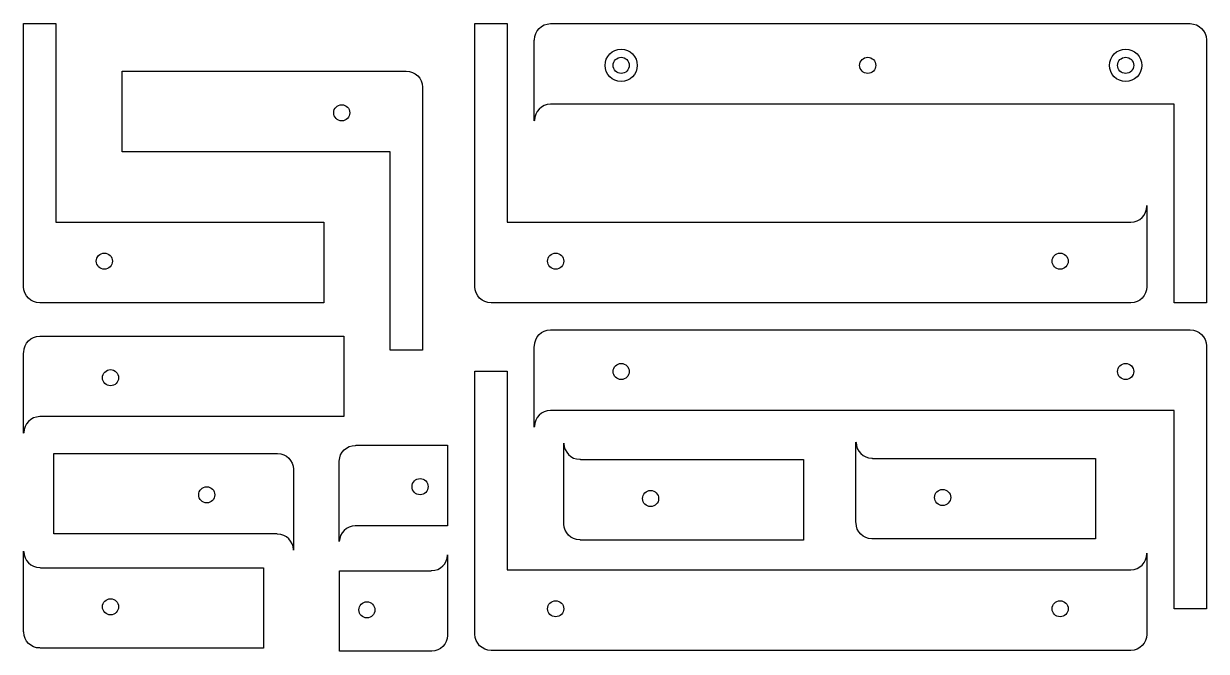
# Model space of a CAD drawing. Extents: x 0 to 220, y 210 to 327.
import ezdxf

# ---------------------------------------------------------------- set-up
doc = ezdxf.new("R2010")
doc.units = 0
for name, color, linetype in [('LAYER_1', 7, 'CONTINUOUS'), ('LAYER_2', 7, 'CONTINUOUS'), ('LAYER_3', 7, 'CONTINUOUS'), ('LAYER_4', 7, 'CONTINUOUS'), ('LAYER_5', 7, 'CONTINUOUS'), ('LAYER_6', 7, 'CONTINUOUS')]:
    doc.layers.add(name, color=color, linetype=linetype)

# ---------------------------------------------------------------- blocks, each defined once
blk = doc.blocks.new('BLOCK_2')
at = {"layer": 'LAYER_1', "color": 7}
for points, knots in [([(3.12, 225.58), (3.12, 225.58), (3.03, 225.62), (3.03, 225.62), (3.03, 225.62), (2.99, 225.62), (2.99, 225.62), (1.37, 225.62), (0.05, 226.93), (0.04, 228.55), (0.04, 228.55), (0, 228.64), (0, 228.64), (0, 228.64), (0, 213.76), (0, 213.76), (0, 213.76), (0, 213.66), (0, 213.66), (0, 213.66), (0.04, 213.56), (0.04, 213.56), (0.05, 211.95), (1.37, 210.64), (2.99, 210.64), (2.99, 210.64), (3.03, 210.64), (3.03, 210.64), (3.03, 210.64), (3.12, 210.6), (3.12, 210.6), (3.12, 210.6), (44.59, 210.6), (44.59, 210.6), (44.59, 210.6), (44.59, 225.58), (44.59, 225.58), (44.59, 225.58), (3.12, 225.58), (3.12, 225.58)], [0, 0, 0, 0, 1, 1, 1, 2, 2, 2, 3, 3, 3, 4, 4, 4, 5, 5, 5, 6, 6, 6, 7, 7, 7, 8, 8, 8, 9, 9, 9, 10, 10, 10, 11, 11, 11, 12, 12, 12, 13, 13, 13, 13]), ([(16.16, 216.81), (16.99, 216.81), (17.66, 217.48), (17.66, 218.31), (17.66, 219.14), (16.99, 219.81), (16.16, 219.81), (15.33, 219.81), (14.66, 219.14), (14.66, 218.31), (14.66, 217.48), (15.33, 216.81), (16.16, 216.81)], [0, 0, 0, 0, 1, 1, 1, 2, 2, 2, 3, 3, 3, 4, 4, 4, 4])]:
    blk.add_open_spline(points, degree=3, knots=knots, dxfattribs=at)
blk = doc.blocks.new('BLOCK_3')
at = {"layer": 'LAYER_1', "color": 7}
for points, knots in [([(3, 268.69), (1.37, 268.67), (0.04, 267.32), (0.04, 265.69), (0.04, 265.69), (0, 265.59), (0, 265.59), (0, 265.59), (0, 250.59), (0, 250.59), (0, 250.59), (0.04, 250.69), (0.04, 250.69), (0.04, 252.32), (1.37, 253.66), (3, 253.69), (3, 253.69), (59.56, 253.69), (59.56, 253.69), (59.56, 253.69), (59.56, 268.69), (59.56, 268.69), (59.56, 268.69), (3, 268.69), (3, 268.69)], [0, 0, 0, 0, 1, 1, 1, 2, 2, 2, 3, 3, 3, 4, 4, 4, 5, 5, 5, 6, 6, 6, 7, 7, 7, 8, 8, 8, 8]), ([(16.16, 259.43), (16.98, 259.43), (17.66, 260.1), (17.66, 260.93), (17.66, 261.76), (16.98, 262.43), (16.16, 262.43), (15.33, 262.43), (14.66, 261.76), (14.66, 260.93), (14.66, 260.1), (15.33, 259.43), (16.16, 259.43)], [0, 0, 0, 0, 1, 1, 1, 2, 2, 2, 3, 3, 3, 4, 4, 4, 4])]:
    blk.add_open_spline(points, degree=3, knots=knots, dxfattribs=at)
blk = doc.blocks.new('BLOCK_4')
at = {"layer": 'LAYER_1', "color": 7}
for points, knots in [([(0, 326.81), (0, 326.81), (0, 292.86), (0, 292.86), (0, 292.86), (0, 280.47), (0, 280.47), (0, 280.47), (0, 277.86), (0, 277.86), (0, 276.21), (1.35, 274.87), (3.01, 274.86), (3.01, 274.86), (55.84, 274.86), (55.84, 274.86), (55.84, 274.86), (55.84, 289.86), (55.84, 289.86), (55.84, 289.86), (6, 289.86), (6, 289.86), (6, 289.86), (6, 326.81), (6, 326.81), (6, 326.81), (0, 326.81), (0, 326.81)], [0, 0, 0, 0, 1, 1, 1, 2, 2, 2, 3, 3, 3, 4, 4, 4, 5, 5, 5, 6, 6, 6, 7, 7, 7, 8, 8, 8, 9, 9, 9, 9]), ([(15.01, 284.12), (14.19, 284.12), (13.51, 283.45), (13.51, 282.62), (13.51, 281.79), (14.19, 281.12), (15.01, 281.12), (15.84, 281.12), (16.51, 281.79), (16.51, 282.62), (16.51, 283.45), (15.84, 284.12), (15.01, 284.12)], [0, 0, 0, 0, 1, 1, 1, 2, 2, 2, 3, 3, 3, 4, 4, 4, 4])]:
    blk.add_open_spline(points, degree=3, knots=knots, dxfattribs=at)
blk = doc.blocks.new('BLOCK_5')
at = {"layer": 'LAYER_2', "color": 7}
for points, knots in [([(103.58, 245.72), (103.58, 245.72), (103.49, 245.76), (103.49, 245.76), (103.49, 245.76), (103.44, 245.76), (103.44, 245.76), (101.83, 245.76), (100.51, 247.07), (100.5, 248.68), (100.5, 248.68), (100.46, 248.78), (100.46, 248.78), (100.46, 248.78), (100.46, 233.9), (100.46, 233.9), (100.46, 233.9), (100.46, 233.8), (100.46, 233.8), (100.46, 233.8), (100.5, 233.7), (100.5, 233.7), (100.51, 232.09), (101.83, 230.78), (103.44, 230.78), (103.44, 230.78), (103.49, 230.78), (103.49, 230.78), (103.49, 230.78), (103.58, 230.73), (103.58, 230.73), (103.58, 230.73), (145.05, 230.73), (145.05, 230.73), (145.05, 230.73), (145.05, 245.72), (145.05, 245.72), (145.05, 245.72), (103.58, 245.72), (103.58, 245.72)], [0, 0, 0, 0, 1, 1, 1, 2, 2, 2, 3, 3, 3, 4, 4, 4, 5, 5, 5, 6, 6, 6, 7, 7, 7, 8, 8, 8, 9, 9, 9, 10, 10, 10, 11, 11, 11, 12, 12, 12, 13, 13, 13, 13]), ([(116.62, 236.95), (117.44, 236.95), (118.12, 237.62), (118.12, 238.45), (118.12, 239.28), (117.44, 239.95), (116.62, 239.95), (115.79, 239.95), (115.12, 239.28), (115.12, 238.45), (115.12, 237.62), (115.79, 236.95), (116.62, 236.95)], [0, 0, 0, 0, 1, 1, 1, 2, 2, 2, 3, 3, 3, 4, 4, 4, 4])]:
    blk.add_open_spline(points, degree=3, knots=knots, dxfattribs=at)
blk = doc.blocks.new('BLOCK_6')
at = {"layer": 'LAYER_2', "color": 7}
for points, knots in [([(74.18, 266.04), (74.18, 266.04), (74.18, 299.99), (74.18, 299.99), (74.18, 299.99), (74.18, 312.38), (74.18, 312.38), (74.18, 312.38), (74.18, 314.99), (74.18, 314.99), (74.18, 316.64), (72.84, 317.98), (71.18, 317.99), (71.18, 317.99), (18.35, 317.99), (18.35, 317.99), (18.35, 317.99), (18.35, 302.99), (18.35, 302.99), (18.35, 302.99), (68.18, 302.99), (68.18, 302.99), (68.18, 302.99), (68.18, 266.04), (68.18, 266.04), (68.18, 266.04), (74.18, 266.04), (74.18, 266.04)], [0, 0, 0, 0, 1, 1, 1, 2, 2, 2, 3, 3, 3, 4, 4, 4, 5, 5, 5, 6, 6, 6, 7, 7, 7, 8, 8, 8, 9, 9, 9, 9]), ([(59.17, 308.73), (60, 308.73), (60.67, 309.4), (60.67, 310.23), (60.67, 311.06), (60, 311.73), (59.17, 311.73), (58.34, 311.73), (57.67, 311.06), (57.67, 310.23), (57.67, 309.4), (58.34, 308.73), (59.17, 308.73)], [0, 0, 0, 0, 1, 1, 1, 2, 2, 2, 3, 3, 3, 4, 4, 4, 4])]:
    blk.add_open_spline(points, degree=3, knots=knots, dxfattribs=at)
blk = doc.blocks.new('BLOCK_7')
at = {"layer": 'LAYER_3', "color": 7}
for points, knots in [([(61.74, 248.34), (61.74, 248.34), (61.69, 248.34), (61.69, 248.34), (60.06, 248.34), (58.73, 247.03), (58.72, 245.41), (58.72, 245.41), (58.72, 230.43), (58.72, 230.43), (58.73, 232.04), (60.06, 233.35), (61.69, 233.35), (61.69, 233.35), (61.74, 233.35), (61.74, 233.35), (61.74, 233.35), (61.83, 233.39), (61.83, 233.39), (61.83, 233.39), (78.85, 233.39), (78.85, 233.39), (78.85, 233.39), (78.85, 248.38), (78.85, 248.38), (78.85, 248.38), (61.83, 248.38), (61.83, 248.38), (61.83, 248.38), (61.74, 248.34), (61.74, 248.34)], [0, 0, 0, 0, 1, 1, 1, 2, 2, 2, 3, 3, 3, 4, 4, 4, 5, 5, 5, 6, 6, 6, 7, 7, 7, 8, 8, 8, 9, 9, 9, 10, 10, 10, 10]), ([(73.74, 242.16), (72.91, 242.16), (72.24, 241.49), (72.24, 240.66), (72.24, 239.83), (72.91, 239.16), (73.74, 239.16), (74.56, 239.16), (75.24, 239.83), (75.24, 240.66), (75.24, 241.49), (74.56, 242.16), (73.74, 242.16)], [0, 0, 0, 0, 1, 1, 1, 2, 2, 2, 3, 3, 3, 4, 4, 4, 4])]:
    blk.add_open_spline(points, degree=3, knots=knots, dxfattribs=at)
blk = doc.blocks.new('BLOCK_8')
at = {"layer": 'LAYER_3', "color": 7}
for points, knots in [([(157.91, 245.92), (157.91, 245.92), (157.81, 245.96), (157.81, 245.96), (157.81, 245.96), (157.77, 245.96), (157.77, 245.96), (156.16, 245.96), (154.84, 247.27), (154.83, 248.88), (154.83, 248.88), (154.78, 248.97), (154.78, 248.97), (154.78, 248.97), (154.78, 234.1), (154.78, 234.1), (154.78, 234.1), (154.78, 233.99), (154.78, 233.99), (154.78, 233.99), (154.83, 233.89), (154.83, 233.89), (154.84, 232.28), (156.16, 230.97), (157.77, 230.97), (157.77, 230.97), (157.81, 230.97), (157.81, 230.97), (157.81, 230.97), (157.91, 230.93), (157.91, 230.93), (157.91, 230.93), (199.38, 230.93), (199.38, 230.93), (199.38, 230.93), (199.38, 245.92), (199.38, 245.92), (199.38, 245.92), (157.91, 245.92), (157.91, 245.92)], [0, 0, 0, 0, 1, 1, 1, 2, 2, 2, 3, 3, 3, 4, 4, 4, 5, 5, 5, 6, 6, 6, 7, 7, 7, 8, 8, 8, 9, 9, 9, 10, 10, 10, 11, 11, 11, 12, 12, 12, 13, 13, 13, 13]), ([(170.94, 237.15), (171.77, 237.15), (172.44, 237.82), (172.44, 238.65), (172.44, 239.48), (171.77, 240.15), (170.94, 240.15), (170.11, 240.15), (169.44, 239.48), (169.44, 238.65), (169.44, 237.82), (170.11, 237.15), (170.94, 237.15)], [0, 0, 0, 0, 1, 1, 1, 2, 2, 2, 3, 3, 3, 4, 4, 4, 4])]:
    blk.add_open_spline(points, degree=3, knots=knots, dxfattribs=at)
blk = doc.blocks.new('BLOCK_9')
at = {"layer": 'LAYER_3', "color": 7}
for points, knots in [([(83.94, 262.14), (83.94, 262.14), (83.94, 228.19), (83.94, 228.19), (83.94, 228.19), (83.94, 215.8), (83.94, 215.8), (83.94, 215.8), (83.94, 213.19), (83.94, 213.19), (83.94, 211.54), (85.29, 210.19), (86.95, 210.18), (86.95, 210.18), (205.96, 210.18), (205.96, 210.18), (207.59, 210.2), (208.91, 211.55), (208.91, 213.18), (208.91, 213.18), (208.95, 213.28), (208.95, 213.28), (208.95, 213.28), (208.95, 228.28), (208.95, 228.28), (208.95, 228.28), (208.91, 228.18), (208.91, 228.18), (208.91, 226.55), (207.59, 225.21), (205.96, 225.18), (205.96, 225.18), (89.94, 225.18), (89.94, 225.18), (89.94, 225.18), (89.94, 262.14), (89.94, 262.14), (89.94, 262.14), (83.94, 262.14), (83.94, 262.14)], [0, 0, 0, 0, 1, 1, 1, 2, 2, 2, 3, 3, 3, 4, 4, 4, 5, 5, 5, 6, 6, 6, 7, 7, 7, 8, 8, 8, 9, 9, 9, 10, 10, 10, 11, 11, 11, 12, 12, 12, 13, 13, 13, 13]), ([(98.96, 219.44), (98.13, 219.44), (97.46, 218.77), (97.46, 217.94), (97.46, 217.11), (98.13, 216.44), (98.96, 216.44), (99.79, 216.44), (100.46, 217.11), (100.46, 217.94), (100.46, 218.77), (99.79, 219.44), (98.96, 219.44)], [0, 0, 0, 0, 1, 1, 1, 2, 2, 2, 3, 3, 3, 4, 4, 4, 4]), ([(192.8, 219.44), (191.97, 219.44), (191.3, 218.77), (191.3, 217.94), (191.3, 217.11), (191.97, 216.44), (192.8, 216.44), (193.62, 216.44), (194.3, 217.11), (194.3, 217.94), (194.3, 218.77), (193.62, 219.44), (192.8, 219.44)], [0, 0, 0, 0, 1, 1, 1, 2, 2, 2, 3, 3, 3, 4, 4, 4, 4])]:
    blk.add_open_spline(points, degree=3, knots=knots, dxfattribs=at)
blk = doc.blocks.new('BLOCK_10')
at = {"layer": 'LAYER_4', "color": 7}
for points, knots in [([(75.84, 210.06), (75.84, 210.06), (75.9, 210.06), (75.9, 210.06), (77.52, 210.06), (78.85, 211.37), (78.86, 212.98), (78.86, 212.98), (78.86, 227.97), (78.86, 227.97), (78.85, 226.35), (77.52, 225.04), (75.9, 225.04), (75.9, 225.04), (75.84, 225.04), (75.84, 225.04), (75.84, 225.04), (75.75, 225), (75.75, 225), (75.75, 225), (58.74, 225), (58.74, 225), (58.74, 225), (58.74, 210.02), (58.74, 210.02), (58.74, 210.02), (75.75, 210.02), (75.75, 210.02), (75.75, 210.02), (75.84, 210.06), (75.84, 210.06)], [0, 0, 0, 0, 1, 1, 1, 2, 2, 2, 3, 3, 3, 4, 4, 4, 5, 5, 5, 6, 6, 6, 7, 7, 7, 8, 8, 8, 9, 9, 9, 10, 10, 10, 10]), ([(63.85, 216.23), (64.67, 216.23), (65.35, 216.9), (65.35, 217.73), (65.35, 218.56), (64.67, 219.23), (63.85, 219.23), (63.02, 219.23), (62.35, 218.56), (62.35, 217.73), (62.35, 216.9), (63.02, 216.23), (63.85, 216.23)], [0, 0, 0, 0, 1, 1, 1, 2, 2, 2, 3, 3, 3, 4, 4, 4, 4])]:
    blk.add_open_spline(points, degree=3, knots=knots, dxfattribs=at)
blk = doc.blocks.new('BLOCK_11')
at = {"layer": 'LAYER_4', "color": 7}
for points, knots in [([(47.09, 231.87), (47.09, 231.87), (47.19, 231.83), (47.19, 231.83), (47.19, 231.83), (47.23, 231.83), (47.23, 231.83), (48.84, 231.83), (50.16, 230.52), (50.17, 228.91), (50.17, 228.91), (50.21, 228.82), (50.21, 228.82), (50.21, 228.82), (50.21, 243.7), (50.21, 243.7), (50.21, 243.7), (50.22, 243.8), (50.22, 243.8), (50.22, 243.8), (50.17, 243.9), (50.17, 243.9), (50.16, 245.51), (48.84, 246.82), (47.23, 246.82), (47.23, 246.82), (47.19, 246.82), (47.19, 246.82), (47.19, 246.82), (47.09, 246.86), (47.09, 246.86), (47.09, 246.86), (5.62, 246.86), (5.62, 246.86), (5.62, 246.86), (5.62, 231.87), (5.62, 231.87), (5.62, 231.87), (47.09, 231.87), (47.09, 231.87)], [0, 0, 0, 0, 1, 1, 1, 2, 2, 2, 3, 3, 3, 4, 4, 4, 5, 5, 5, 6, 6, 6, 7, 7, 7, 8, 8, 8, 9, 9, 9, 10, 10, 10, 11, 11, 11, 12, 12, 12, 13, 13, 13, 13]), ([(34.06, 240.64), (33.23, 240.64), (32.56, 239.97), (32.56, 239.14), (32.56, 238.31), (33.23, 237.64), (34.06, 237.64), (34.88, 237.64), (35.56, 238.31), (35.56, 239.14), (35.56, 239.97), (34.88, 240.64), (34.06, 240.64)], [0, 0, 0, 0, 1, 1, 1, 2, 2, 2, 3, 3, 3, 4, 4, 4, 4])]:
    blk.add_open_spline(points, degree=3, knots=knots, dxfattribs=at)
blk = doc.blocks.new('BLOCK_12')
at = {"layer": 'LAYER_4', "color": 7}
for points, knots in [([(83.94, 326.81), (83.94, 326.81), (83.94, 292.86), (83.94, 292.86), (83.94, 292.86), (83.94, 280.47), (83.94, 280.47), (83.94, 280.47), (83.94, 277.86), (83.94, 277.86), (83.94, 276.21), (85.29, 274.87), (86.95, 274.86), (86.95, 274.86), (205.96, 274.86), (205.96, 274.86), (207.59, 274.88), (208.91, 276.23), (208.91, 277.86), (208.91, 277.86), (208.95, 277.96), (208.95, 277.96), (208.95, 277.96), (208.95, 292.96), (208.95, 292.96), (208.95, 292.96), (208.91, 292.86), (208.91, 292.86), (208.91, 291.23), (207.59, 289.88), (205.96, 289.86), (205.96, 289.86), (89.94, 289.86), (89.94, 289.86), (89.94, 289.86), (89.94, 326.81), (89.94, 326.81), (89.94, 326.81), (83.94, 326.81), (83.94, 326.81)], [0, 0, 0, 0, 1, 1, 1, 2, 2, 2, 3, 3, 3, 4, 4, 4, 5, 5, 5, 6, 6, 6, 7, 7, 7, 8, 8, 8, 9, 9, 9, 10, 10, 10, 11, 11, 11, 12, 12, 12, 13, 13, 13, 13]), ([(98.96, 284.12), (98.13, 284.12), (97.46, 283.45), (97.46, 282.62), (97.46, 281.79), (98.13, 281.12), (98.96, 281.12), (99.79, 281.12), (100.46, 281.79), (100.46, 282.62), (100.46, 283.45), (99.79, 284.12), (98.96, 284.12)], [0, 0, 0, 0, 1, 1, 1, 2, 2, 2, 3, 3, 3, 4, 4, 4, 4]), ([(192.8, 284.12), (191.97, 284.12), (191.3, 283.45), (191.3, 282.62), (191.3, 281.79), (191.97, 281.12), (192.8, 281.12), (193.62, 281.12), (194.3, 281.79), (194.3, 282.62), (194.3, 283.45), (193.62, 284.12), (192.8, 284.12)], [0, 0, 0, 0, 1, 1, 1, 2, 2, 2, 3, 3, 3, 4, 4, 4, 4])]:
    blk.add_open_spline(points, degree=3, knots=knots, dxfattribs=at)
blk = doc.blocks.new('BLOCK_13')
at = {"layer": 'LAYER_5', "color": 7}
for points, knots in [([(220, 217.9), (220, 217.9), (220, 251.85), (220, 251.85), (220, 251.85), (220, 264.24), (220, 264.24), (220, 264.24), (220, 266.85), (220, 266.85), (220, 268.5), (218.65, 269.85), (216.99, 269.86), (216.99, 269.86), (97.99, 269.86), (97.99, 269.86), (96.36, 269.83), (95.03, 268.48), (95.03, 266.85), (95.03, 266.85), (94.99, 266.75), (94.99, 266.75), (94.99, 266.75), (94.99, 251.75), (94.99, 251.75), (94.99, 251.75), (95.03, 251.85), (95.03, 251.85), (95.03, 253.48), (96.36, 254.83), (97.99, 254.85), (97.99, 254.85), (214, 254.85), (214, 254.85), (214, 254.85), (214, 217.9), (214, 217.9), (214, 217.9), (220, 217.9), (220, 217.9)], [0, 0, 0, 0, 1, 1, 1, 2, 2, 2, 3, 3, 3, 4, 4, 4, 5, 5, 5, 6, 6, 6, 7, 7, 7, 8, 8, 8, 9, 9, 9, 10, 10, 10, 11, 11, 11, 12, 12, 12, 13, 13, 13, 13]), ([(111.15, 260.59), (111.97, 260.59), (112.65, 261.26), (112.65, 262.09), (112.65, 262.92), (111.97, 263.59), (111.15, 263.59), (110.32, 263.59), (109.65, 262.92), (109.65, 262.09), (109.65, 261.26), (110.32, 260.59), (111.15, 260.59)], [0, 0, 0, 0, 1, 1, 1, 2, 2, 2, 3, 3, 3, 4, 4, 4, 4]), ([(204.99, 260.59), (205.81, 260.59), (206.49, 261.26), (206.49, 262.09), (206.49, 262.92), (205.81, 263.59), (204.99, 263.59), (204.16, 263.59), (203.49, 262.92), (203.49, 262.09), (203.49, 261.26), (204.16, 260.59), (204.99, 260.59)], [0, 0, 0, 0, 1, 1, 1, 2, 2, 2, 3, 3, 3, 4, 4, 4, 4])]:
    blk.add_open_spline(points, degree=3, knots=knots, dxfattribs=at)
blk = doc.blocks.new('BLOCK_14')
at = {"layer": 'LAYER_6', "color": 7}
for points, knots in [([(220, 274.86), (220, 274.86), (220, 308.81), (220, 308.81), (220, 308.81), (220, 321.2), (220, 321.2), (220, 321.2), (220, 323.81), (220, 323.81), (220, 325.45), (218.65, 326.8), (216.99, 326.81), (216.99, 326.81), (97.99, 326.81), (97.99, 326.81), (96.36, 326.79), (95.03, 325.44), (95.03, 323.81), (95.03, 323.81), (94.99, 323.71), (94.99, 323.71), (94.99, 323.71), (94.99, 308.71), (94.99, 308.71), (94.99, 308.71), (95.03, 308.81), (95.03, 308.81), (95.03, 310.44), (96.36, 311.79), (97.99, 311.81), (97.99, 311.81), (214, 311.81), (214, 311.81), (214, 311.81), (214, 274.86), (214, 274.86), (214, 274.86), (220, 274.86), (220, 274.86)], [0, 0, 0, 0, 1, 1, 1, 2, 2, 2, 3, 3, 3, 4, 4, 4, 5, 5, 5, 6, 6, 6, 7, 7, 7, 8, 8, 8, 9, 9, 9, 10, 10, 10, 11, 11, 11, 12, 12, 12, 13, 13, 13, 13]), ([(111.15, 316.05), (112.8, 316.05), (114.15, 317.39), (114.15, 319.05), (114.15, 320.71), (112.8, 322.05), (111.15, 322.05), (109.49, 322.05), (108.15, 320.71), (108.15, 319.05), (108.15, 317.39), (109.49, 316.05), (111.15, 316.05)], [0, 0, 0, 0, 1, 1, 1, 2, 2, 2, 3, 3, 3, 4, 4, 4, 4]), ([(204.99, 316.05), (206.64, 316.05), (207.99, 317.39), (207.99, 319.05), (207.99, 320.71), (206.64, 322.05), (204.99, 322.05), (203.33, 322.05), (201.99, 320.71), (201.99, 319.05), (201.99, 317.39), (203.33, 316.05), (204.99, 316.05)], [0, 0, 0, 0, 1, 1, 1, 2, 2, 2, 3, 3, 3, 4, 4, 4, 4]), ([(111.15, 317.55), (111.97, 317.55), (112.65, 318.22), (112.65, 319.05), (112.65, 319.88), (111.97, 320.55), (111.15, 320.55), (110.32, 320.55), (109.65, 319.88), (109.65, 319.05), (109.65, 318.22), (110.32, 317.55), (111.15, 317.55)], [0, 0, 0, 0, 1, 1, 1, 2, 2, 2, 3, 3, 3, 4, 4, 4, 4]), ([(157.01, 317.55), (157.84, 317.55), (158.51, 318.22), (158.51, 319.05), (158.51, 319.88), (157.84, 320.55), (157.01, 320.55), (156.18, 320.55), (155.51, 319.88), (155.51, 319.05), (155.51, 318.22), (156.18, 317.55), (157.01, 317.55)], [0, 0, 0, 0, 1, 1, 1, 2, 2, 2, 3, 3, 3, 4, 4, 4, 4]), ([(204.99, 317.55), (205.81, 317.55), (206.49, 318.22), (206.49, 319.05), (206.49, 319.88), (205.81, 320.55), (204.99, 320.55), (204.16, 320.55), (203.49, 319.88), (203.49, 319.05), (203.49, 318.22), (204.16, 317.55), (204.99, 317.55)], [0, 0, 0, 0, 1, 1, 1, 2, 2, 2, 3, 3, 3, 4, 4, 4, 4])]:
    blk.add_open_spline(points, degree=3, knots=knots, dxfattribs=at)

msp = doc.modelspace()

# ---------------------------------------------------------------- block references
at = {"layer": 'LAYER_1'}
for name in ['BLOCK_4', 'BLOCK_3', 'BLOCK_2']:
    msp.add_blockref(name, (0, 0), dxfattribs=at)
at = {"layer": 'LAYER_2'}
for name in ['BLOCK_6', 'BLOCK_5']:
    msp.add_blockref(name, (0, 0), dxfattribs=at)
at = {"layer": 'LAYER_3'}
for name in ['BLOCK_9', 'BLOCK_8', 'BLOCK_7']:
    msp.add_blockref(name, (0, 0), dxfattribs=at)
at = {"layer": 'LAYER_4'}
for name in ['BLOCK_12', 'BLOCK_11', 'BLOCK_10']:
    msp.add_blockref(name, (0, 0), dxfattribs=at)
at = {"layer": 'LAYER_5'}
msp.add_blockref('BLOCK_13', (0, 0), dxfattribs=at)
at = {"layer": 'LAYER_6'}
msp.add_blockref('BLOCK_14', (0, 0), dxfattribs=at)

doc.saveas('drawing.dxf')
